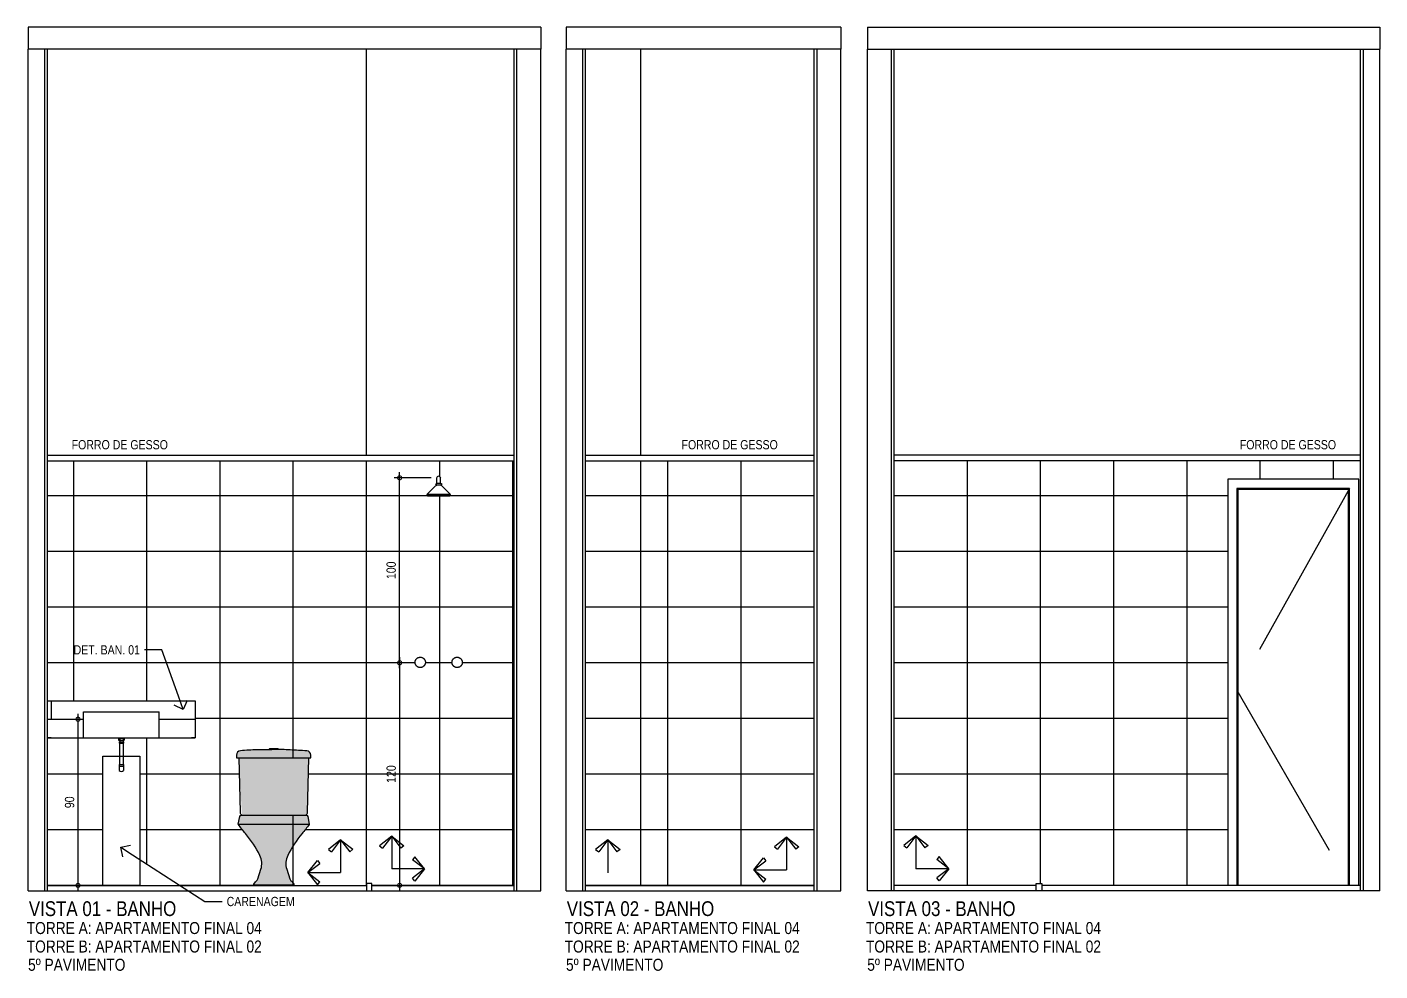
# Model space of a CAD drawing. Header units: metres. Extents: x 3 to 168, y -142 to 28.
# Drawn here: x 24.75 to 32.08, y -87.64 to -82.53 of the extents above; entities that cross this region are included whole.
import ezdxf
from ezdxf import colors
from ezdxf.entities.mleader import LeaderData, LeaderLine
from ezdxf.math import Vec2, Vec3

# ---------------------------------------------------------------- set-up
doc = ezdxf.new("R2010")
doc.units = ezdxf.units.M
doc.linetypes.add('DASHDOT', pattern=[1, 0.5, -0.25, 0, -0.25])
doc.linetypes.add('DASHEDX2', pattern=[1.5, 1, -0.5])
for name, color, linetype in [('ARQ-ALV ACAB', 4, 'Continuous'), ('ARQ-ALV OSSO', 5, 'Continuous'), ('ARQ-AUX1', 1, 'Continuous'), ('ARQ-AUX2', 2, 'Continuous'), ('ARQ-CAX', 1, 'Continuous'), ('ARQ-CERÂMICA', 7, 'Continuous'), ('ARQ-DIM', 2, 'Continuous'), ('ARQ-PRJ', 7, 'DASHEDX2'), ('ARQ-SIM', 1, 'Continuous'), ('ARQ-TXT', 2, 'Continuous')]:
    doc.layers.add(name, color=color, linetype=linetype)
doc.styles.add('Adesa', font='ARIALN.TTF')
doc.dimstyles.new('ADESA 1-0025', dxfattribs={"dimtxt": 0.05, "dimasz": 0.045, "dimexe": 0.03, "dimexo": 0.04, "dimgap": 0.02, "dimtad": 1, "dimtoh": 1, "dimdec": 0, "dimlfac": 100, "dimzin": 4, "dimtxsty": 'Adesa', "dimblk": 'DOTSMALL', "dimcen": 1, "dimdle": 0.03, "dimclrd": 1, "dimclre": 1, "dimclrt": 256, "dimazin": 1, "dimtm": 1e-09, "dimtfac": 1, "dimtdec": 0, "dimtix": 1, "dimtmove": 2, "dimatfit": 0, "dimldrblk": 'DOTSMALL', "dimfxl": 0.8, "dimtvp": 2, "dimtolj": 1, "dimtzin": 0, "dimarcsym": 0})
pattern_1 = [(0, (26.5869, -87.17622), (0, 0.301625), [])]
pattern_2 = [(90, (26.5869, -87.1762), (-0.396875, 2e-17), [])]

# ---------------------------------------------------------------- blocks, each defined once
blk = doc.blocks.new('*U45')
for points in [[(0, 0), (0, 2.2), (-0.71, 2.2), (-0.71, 0)], [(-0.05, 0), (-0.05, 2.15), (-0.66, 2.15), (-0.66, 0)], [(-0.055, 0), (-0.055, 2.145), (-0.655, 2.145), (-0.655, 0)]]:
    blk.add_lwpolyline(points)
at = {"layer": 'ARQ-PRJ'}
blk.add_lwpolyline([(-0.05, 2.15), (-0.66, 1.0575), (-0.05, 0)], dxfattribs=at)
blk = doc.blocks.new('_Open90')
at = {"color": 0, "linetype": 'ByBlock', "lineweight": -2}
for p, q in [((0, 0), (-1, 0)), ((-0.5, 0.5), (0, 0)), ((0, 0), (-0.5, -0.5))]:
    blk.add_line(p, q, dxfattribs=at)
blk = doc.blocks.new('CP929_e')
h = blk.add_hatch(color=255)
h.dxf.hatch_style = 1
edge = h.paths.add_edge_path()
edge.add_line((-0.2008, 0.6911), (0.2008, 0.6911))
edge.add_line((0.2008, 0.6911), (0.2007, 0.706))
edge.add_arc((0.1775, 0.7059), 0.0232, 0.37381, 87.22967)
edge.add_arc((0.8026, 13.6236), 12.9097, 266.83094, 267.22967, ccw=False)
edge.add_arc((0.0251, -0.4194), 1.1548, 86.83094, 91.20233)
edge.add_arc((-0.2136, 10.9563), 10.2234, 270.68894, 271.20233, ccw=False)
edge.add_arc((-0.0771, -0.395), 1.1287, 90.68894, 95.2506)
edge.add_arc((-0.1791, 0.7056), 0.0234, 93.36347, 179.03178)
edge.add_line((-0.2025, 0.706), (-0.2026, 0.6928))
edge.add_line((-0.2026, 0.6928), (-0.2026, 0.6911))
edge.add_line((-0.2026, 0.6911), (-0.2008, 0.6911))
h = blk.add_hatch(color=255)
h.dxf.hatch_style = 1
h.paths.add_polyline_path([(0.19, 0.6911), (-0.19, 0.6911), (-0.183, 0.3966, 0.27163), (-0.1728, 0.38), (0.1728, 0.38, 0.27163), (0.183, 0.3966)])
edge = h.paths.add_edge_path()
edge.add_arc((0.1762, 0.3722), 0.0079, 11.58741, 90, ccw=False)
edge.add_line((0.1839, 0.3737), (0.1925, 0.3322))
edge.add_arc((0.19, 0.3317), 0.00247, -35.4858, 11.58741, ccw=False)
edge.add_arc((-0.451, 0.7887), 0.7897, 319.89583, 324.51388, ccw=False)
edge.add_arc((0.6061, -0.1016), 0.5923, 139.89614, 153.63505)
edge.add_arc((0.1638, 0.1176), 0.0987, 153.63507, 197.83963)
edge.add_line((0.0699, 0.0874), (0.0868, 0.0348))
edge.add_arc((0.1103, 0.0423), 0.0247, 197.84053, 235.7698)
edge.add_arc((0.0909, 0.0138), 0.00987, 34.0222, 55.76888, ccw=False)
edge.add_line((0.099, 0.0193), (0.1079, 0.0062))
edge.add_arc((0.1046, 0.0039), 0.00395, -90, 34.0313, ccw=False)
edge.add_line((0.1046, 0), (-0.1046, 0))
edge.add_arc((-0.1046, 0.0039), 0.00395, 145.96868, 270, ccw=False)
edge.add_line((-0.1079, 0.0062), (-0.099, 0.0193))
edge.add_arc((-0.0909, 0.0138), 0.00987, 124.22894, 145.97562, ccw=False)
edge.add_arc((-0.1103, 0.0423), 0.0247, 304.23111, 342.16038)
edge.add_line((-0.0868, 0.0348), (-0.0699, 0.0874))
edge.add_arc((-0.1638, 0.1176), 0.0987, 342.16044, 386.36499)
edge.add_arc((-0.6061, -0.1016), 0.5923, 26.36501, 40.10392)
edge.add_arc((0.451, 0.7887), 0.7897, 215.48579, 220.10384, ccw=False)
edge.add_arc((-0.19, 0.3317), 0.00247, 168.41164, 215.48486, ccw=False)
edge.add_line((-0.1925, 0.3322), (-0.1839, 0.3737))
edge.add_arc((-0.1762, 0.3722), 0.0079, 90, 168.41258, ccw=False)
edge.add_line((-0.1762, 0.38), (0.1762, 0.38))
edge = h.paths.add_edge_path()
edge.add_line((-0.19, 0.6911), (-0.183, 0.3966))
edge.add_arc((-0.1638, 0.3971), 0.0192, 181.31394, 242.15362)
edge = h.paths.add_edge_path()
edge.add_arc((-0.0018, -1.831), 2.5662, 89.96087, 93.97274)
edge.add_arc((-0.1782, 0.7056), 0.0234, 93.36347, 179.03178)
edge.add_line((-0.2016, 0.706), (-0.2017, 0.6928))
edge.add_arc((-0.1999, 0.6928), 0.00174, 180.28545, 270.64961)
edge.add_line((-0.1999, 0.6911), (-0.1971, 0.6911))
edge.add_line((-0.1971, 0.6911), (0.1971, 0.6911))
edge.add_line((0.1971, 0.6911), (0.1999, 0.6911))
edge.add_arc((0.1999, 0.6928), 0.00174, 269.3504, 359.71454)
edge.add_line((0.2017, 0.6928), (0.2016, 0.706))
edge.add_arc((0.1782, 0.7056), 0.0234, 0.96759, 86.6359)
edge.add_arc((0.0018, -1.8311), 2.5662, 86.02734, 90.03922)
for points in [[(-0.2008, 0.6911), (0.2008, 0.6911), (0.2007, 0.706, 0.398231), (0.1787, 0.729, -0.00174), (0.0889, 0.7337, 0.019076), (0.0009, 0.7352, -0.00224), (-0.0907, 0.7337, 0.019907), (-0.1804, 0.729, 0.39224), (-0.2025, 0.706), (-0.2026, 0.6928), (-0.2026, 0.6911)], [(0.1762, 0.38, -0.356146), (0.1839, 0.3737), (0.1925, 0.3322, -0.208334), (0.1921, 0.3302, -0.020153), (0.1531, 0.2799, 0.060019), (0.0754, 0.1614, 0.195307), (0.0699, 0.0874), (0.0868, 0.0348, 0.167025), (0.0964, 0.0219, -0.095174), (0.099, 0.0193), (0.1079, 0.0062, -0.601047), (0.1046, 0), (-0.1046, 0, -0.601047), (-0.1079, 0.0062), (-0.099, 0.0193, -0.095174), (-0.0964, 0.0219, 0.167025), (-0.0868, 0.0348), (-0.0699, 0.0874, 0.195307), (-0.0754, 0.1614, 0.060019), (-0.1531, 0.2799, -0.020153), (-0.1921, 0.3302, -0.208334), (-0.1925, 0.3322), (-0.1839, 0.3737, -0.356146), (-0.1762, 0.38)]]:
    blk.add_lwpolyline(points, format="xyb", close=True)
at = {"ltscale": 0.016708}
blk.add_lwpolyline([(-0.0237, 0.7353), (-0.0237, 0.7386, -0.407176), (-0.0218, 0.7406, -0.006022), (0, 0.7409, -0.006022), (0.0218, 0.7406, -0.407176), (0.0237, 0.7386), (0.0237, 0.7352)], format="xyb", dxfattribs=at)
for points in [[(-0.19, 0.6911), (-0.183, 0.3966, 0.27188), (-0.1728, 0.38)], [(0.1728, 0.38, 0.27188), (0.183, 0.3966), (0.19, 0.6911)]]:
    blk.add_lwpolyline(points, format="xyb")
for points in [[(-0.19, 0.6911), (0.19, 0.6911)], [(-0.19, 0.3317), (0.19, 0.3317)]]:
    blk.add_lwpolyline(points)
at = {"linetype": 'DASHDOT', "ltscale": 6.24726e-05}
blk.add_lwpolyline([(0.0866, 0.1829), (0.0866, 0.1829)], dxfattribs=at)
blk = doc.blocks.new('MIST. CHUV.')
for points in [[(-0.128, 0), (-0.128, 0.0016), (-0.1277, 0.0037), (-0.1274, 0.0058), (-0.1269, 0.0079), (-0.1266, 0.0089), (-0.1262, 0.0099), (-0.1258, 0.0109), (-0.1254, 0.0118), (-0.1249, 0.0128), (-0.1244, 0.0137), (-0.1239, 0.0146), (-0.1233, 0.0155), (-0.1227, 0.0164), (-0.1221, 0.0172), (-0.1214, 0.0181), (-0.1207, 0.0189), (-0.12, 0.0196), (-0.1192, 0.0204), (-0.1184, 0.0211), (-0.1176, 0.0218), (-0.1159, 0.023), (-0.1141, 0.0242), (-0.1123, 0.0252), (-0.1113, 0.0256), (-0.1103, 0.026), (-0.1094, 0.0264), (-0.1083, 0.0267), (-0.1073, 0.027), (-0.1063, 0.0273), (-0.1053, 0.0275), (-0.1042, 0.0277), (-0.1032, 0.0278), (-0.1021, 0.0279), (-0.1011, 0.028), (-0.1, 0.028), (-0.0984, 0.028), (-0.0963, 0.0278), (-0.0942, 0.0274), (-0.0921, 0.0269), (-0.0911, 0.0266), (-0.0901, 0.0262), (-0.0891, 0.0258), (-0.0882, 0.0254), (-0.0872, 0.0249), (-0.0863, 0.0244), (-0.0854, 0.0239), (-0.0845, 0.0233), (-0.0836, 0.0227), (-0.0828, 0.0221), (-0.0819, 0.0214), (-0.0811, 0.0207), (-0.0804, 0.02), (-0.0796, 0.0192), (-0.0789, 0.0184), (-0.0782, 0.0176), (-0.077, 0.0159), (-0.0758, 0.0141), (-0.0748, 0.0123), (-0.0744, 0.0113), (-0.074, 0.0103), (-0.0736, 0.0094), (-0.0733, 0.0084), (-0.073, 0.0073), (-0.0727, 0.0063), (-0.0725, 0.0053), (-0.0723, 0.0042), (-0.0722, 0.0032), (-0.0721, 0.0021), (-0.072, 0.0011), (-0.072, 0), (-0.072, -0.0016), (-0.0722, -0.0037), (-0.0726, -0.0058), (-0.0731, -0.0079), (-0.0734, -0.0089), (-0.0738, -0.0099), (-0.0742, -0.0109), (-0.0746, -0.0118), (-0.0751, -0.0128), (-0.0756, -0.0137), (-0.0761, -0.0146), (-0.0767, -0.0155), (-0.0773, -0.0164), (-0.0779, -0.0172), (-0.0786, -0.0181), (-0.0793, -0.0189), (-0.08, -0.0196), (-0.0808, -0.0204), (-0.0816, -0.0211), (-0.0824, -0.0218), (-0.0841, -0.023), (-0.0859, -0.0242), (-0.0877, -0.0252), (-0.0887, -0.0256), (-0.0897, -0.026), (-0.0906, -0.0264), (-0.0916, -0.0267), (-0.0927, -0.027), (-0.0937, -0.0273), (-0.0947, -0.0275), (-0.0958, -0.0277), (-0.0968, -0.0278), (-0.0979, -0.0279), (-0.0989, -0.028), (-0.1, -0.028), (-0.1016, -0.028), (-0.1037, -0.0277), (-0.1058, -0.0274), (-0.1079, -0.0269), (-0.1089, -0.0266), (-0.1099, -0.0262), (-0.1109, -0.0258), (-0.1118, -0.0254), (-0.1128, -0.0249), (-0.1137, -0.0244), (-0.1146, -0.0239), (-0.1155, -0.0233), (-0.1164, -0.0227), (-0.1172, -0.0221), (-0.1181, -0.0214), (-0.1189, -0.0207), (-0.1196, -0.02), (-0.1204, -0.0192), (-0.1211, -0.0184), (-0.1218, -0.0176), (-0.123, -0.0159), (-0.1242, -0.0141), (-0.1252, -0.0123), (-0.1256, -0.0113), (-0.126, -0.0103), (-0.1264, -0.0094), (-0.1267, -0.0083), (-0.127, -0.0073), (-0.1273, -0.0063), (-0.1275, -0.0053), (-0.1277, -0.0042), (-0.1278, -0.0032), (-0.1279, -0.0021), (-0.128, -0.0011)], [(0.072, 0), (0.072, 0.0016), (0.0723, 0.0037), (0.0726, 0.0058), (0.0731, 0.0079), (0.0734, 0.0089), (0.0738, 0.0099), (0.0742, 0.0109), (0.0746, 0.0118), (0.0751, 0.0128), (0.0756, 0.0137), (0.0761, 0.0146), (0.0767, 0.0155), (0.0773, 0.0164), (0.0779, 0.0172), (0.0786, 0.0181), (0.0793, 0.0189), (0.08, 0.0196), (0.0808, 0.0204), (0.0816, 0.0211), (0.0824, 0.0218), (0.0841, 0.023), (0.0859, 0.0242), (0.0877, 0.0252), (0.0887, 0.0256), (0.0897, 0.026), (0.0906, 0.0264), (0.0917, 0.0267), (0.0927, 0.027), (0.0937, 0.0273), (0.0947, 0.0275), (0.0958, 0.0277), (0.0968, 0.0278), (0.0979, 0.0279), (0.0989, 0.028), (0.1, 0.028), (0.1016, 0.028), (0.1037, 0.0278), (0.1058, 0.0274), (0.1079, 0.0269), (0.1089, 0.0266), (0.1099, 0.0262), (0.1109, 0.0258), (0.1118, 0.0254), (0.1128, 0.0249), (0.1137, 0.0244), (0.1146, 0.0239), (0.1155, 0.0233), (0.1164, 0.0227), (0.1172, 0.0221), (0.1181, 0.0214), (0.1189, 0.0207), (0.1196, 0.02), (0.1204, 0.0192), (0.1211, 0.0184), (0.1218, 0.0176), (0.123, 0.0159), (0.1242, 0.0141), (0.1252, 0.0123), (0.1256, 0.0113), (0.126, 0.0103), (0.1264, 0.0094), (0.1267, 0.0084), (0.127, 0.0073), (0.1273, 0.0063), (0.1275, 0.0053), (0.1277, 0.0042), (0.1278, 0.0032), (0.1279, 0.0021), (0.128, 0.0011), (0.128, 0), (0.128, -0.0016), (0.1277, -0.0037), (0.1274, -0.0058), (0.1269, -0.0079), (0.1266, -0.0089), (0.1262, -0.0099), (0.1258, -0.0109), (0.1254, -0.0118), (0.1249, -0.0128), (0.1244, -0.0137), (0.1239, -0.0146), (0.1233, -0.0155), (0.1227, -0.0164), (0.1221, -0.0172), (0.1214, -0.0181), (0.1207, -0.0189), (0.12, -0.0196), (0.1192, -0.0204), (0.1184, -0.0211), (0.1176, -0.0218), (0.1159, -0.023), (0.1141, -0.0242), (0.1123, -0.0252), (0.1113, -0.0256), (0.1103, -0.026), (0.1094, -0.0264), (0.1083, -0.0267), (0.1073, -0.027), (0.1063, -0.0273), (0.1053, -0.0275), (0.1042, -0.0277), (0.1032, -0.0278), (0.1021, -0.0279), (0.1011, -0.028), (0.1, -0.028), (0.0984, -0.0279), (0.0963, -0.0277), (0.0942, -0.0274), (0.0921, -0.0269), (0.0911, -0.0266), (0.0901, -0.0262), (0.0891, -0.0258), (0.0882, -0.0254), (0.0872, -0.0249), (0.0863, -0.0244), (0.0854, -0.0239), (0.0845, -0.0233), (0.0836, -0.0227), (0.0828, -0.0221), (0.0819, -0.0214), (0.0811, -0.0207), (0.0804, -0.02), (0.0796, -0.0192), (0.0789, -0.0184), (0.0782, -0.0176), (0.077, -0.0159), (0.0758, -0.0141), (0.0748, -0.0123), (0.0744, -0.0113), (0.074, -0.0103), (0.0736, -0.0094), (0.0733, -0.0083), (0.073, -0.0073), (0.0727, -0.0063), (0.0725, -0.0053), (0.0723, -0.0042), (0.0722, -0.0032), (0.0721, -0.0021), (0.072, -0.0011)]]:
    blk.add_lwpolyline(points, close=True)
blk = doc.blocks.new('chuveiro frente')
for p, q in [((-0.01, 0.0698), (-0.01, 0.0998)), ((0.01, 0.0698), (0.01, 0.0998)), ((-0.0626, 0.01), (0.0626, 0.01)), ((-0.0623, 0.005), (0.0623, 0.005)), ((-0.0174, 0.0566), (-0.0613, 0.0127)), ((-0.0549, 0), (0.0549, 0)), ((-0.0109, 0.0698), (0.0109, 0.0698)), ((-0.0109, 0.0598), (0.0109, 0.0598)), ((0.0174, 0.0566), (0.0613, 0.0127))]:
    blk.add_line(p, q)
for centre, radius, start, end in [((0, 0.0998), 0.01, 0, 180), ((-0.0549, 0.008), 0.008, 143.71904, 270), ((-0.0109, 0.0518), 0.008, 90, 143.71904), ((-0.0109, 0.0648), 0.005, 90, 270), ((0.0109, 0.0648), 0.005, 270, 90), ((0.0109, 0.0518), 0.008, 36.28096, 90), ((0.0549, 0.008), 0.008, 270, 36.28096)]:
    blk.add_arc(centre, radius, start, end)
blk = doc.blocks.new('_DotSmall')
at = {"color": 0, "linetype": 'ByBlock', "const_width": 0.5}
blk.add_lwpolyline([(-0.0625, 0, 1), (0.0625, 0, 1)], format="xyb", close=True, dxfattribs=at)
blk = doc.blocks.new('*D202')
at = {"layer": 'ARQ-DIM', "color": 1, "lineweight": -2, "transparency": 16777216}
for p, q in [((26.7667, -85.9403), (26.7667, -87.2062)), ((26.8106, -85.9703), (26.7367, -85.9703)), ((26.9806, -87.1762), (26.7367, -87.1762))]:
    blk.add_line(p, q, dxfattribs=at)
at = {"layer": 'Defpoints', "color": 0, "transparency": 16777216}
for p in [(26.8506, -85.9703), (26.7667, -87.1762), (27.0206, -87.1762)]:
    blk.add_point(p, dxfattribs=at)
at = {"layer": 'ARQ-DIM', "color": 1, "lineweight": -2, "transparency": 16777216, "xscale": 0.045, "yscale": 0.045, "zscale": 0.045}
for p, rotation in [((26.7667, -85.9703), 90), ((26.7667, -87.1762), 270)]:
    blk.add_blockref('_DotSmall', p, dxfattribs=dict(at, rotation=rotation))
at = {"layer": 'ARQ-DIM', "transparency": 16777216, "insert": (26.7211, -86.5733), "char_height": 0.05, "attachment_point": 5, "rotation": 90, "style": 'Adesa'}
blk.add_mtext('\\A1;120', dxfattribs=at)
blk = doc.blocks.new('*D203')
at = {"layer": 'ARQ-DIM', "color": 1, "lineweight": -2, "transparency": 16777216}
for p, q in [((26.9385, -84.9682), (26.7367, -84.9682)), ((26.7667, -86.0003), (26.7667, -84.9382)), ((26.8106, -85.9703), (26.7367, -85.9703))]:
    blk.add_line(p, q, dxfattribs=at)
at = {"layer": 'Defpoints', "color": 0, "transparency": 16777216}
for p in [(26.7667, -84.9682), (26.9785, -84.9682), (26.8506, -85.9703)]:
    blk.add_point(p, dxfattribs=at)
at = {"layer": 'ARQ-DIM', "color": 1, "lineweight": -2, "transparency": 16777216, "xscale": 0.045, "yscale": 0.045, "zscale": 0.045}
for p, rotation in [((26.7667, -84.9682), 90), ((26.7667, -85.9703), 270)]:
    blk.add_blockref('_DotSmall', p, dxfattribs=dict(at, rotation=rotation))
at = {"layer": 'ARQ-DIM', "transparency": 16777216, "insert": (26.7211, -85.4693), "char_height": 0.05, "attachment_point": 5, "rotation": 90, "style": 'Adesa'}
blk.add_mtext('\\A1;100', dxfattribs=at)
blk = doc.blocks.new('Seta para pag.piso')
for p, q in [((0, 0.1126), (-0.0418, 0.0796)), ((0, 0.1126), (-0.0312, 0.0715)), ((0, 0.1126), (0, 0)), ((0, 0.1126), (0.0418, 0.0795)), ((0, 0.1126), (0.0312, 0.0715)), ((-0.0418, 0.0796), (-0.0312, 0.0715)), ((0.0418, 0.0795), (0.0312, 0.0715)), ((-0.1126, 0), (-0.0795, 0.0418)), ((-0.1126, 0), (-0.0715, 0.0312)), ((-0.1126, 0), (0, 0)), ((-0.1126, 0), (-0.0796, -0.0418)), ((-0.1126, 0), (-0.0715, -0.0312)), ((-0.0795, 0.0418), (-0.0715, 0.0312)), ((-0.0796, -0.0418), (-0.0715, -0.0312))]:
    blk.add_line(p, q)
blk = doc.blocks.new('A$C6d6dbca2')
for p, q in [((0.0661, 0.1781), (0, 0.1259)), ((0.0661, 0.1781), (0.0168, 0.1131)), ((0.0661, 0.1781), (0.0661, 0)), ((0.0661, 0.1781), (0.1323, 0.1259)), ((0.0661, 0.1781), (0.1155, 0.1132)), ((0, 0.1259), (0.0168, 0.1131)), ((0.1323, 0.1259), (0.1155, 0.1132))]:
    blk.add_line(p, q)
blk = doc.blocks.new('*D692')
at = {"layer": 'ARQ-DIM', "color": 1, "lineweight": -2, "transparency": 16777216}
for p, q in [((25.023, -86.2462), (25.023, -87.2062)), ((24.9956, -86.2762), (25.053, -86.2762)), ((24.9956, -87.1762), (25.053, -87.1762))]:
    blk.add_line(p, q, dxfattribs=at)
at = {"layer": 'Defpoints', "color": 0, "transparency": 16777216}
for p in [(24.9556, -86.2762), (24.9556, -87.1762, 0), (25.023, -87.1762)]:
    blk.add_point(p, dxfattribs=at)
at = {"layer": 'ARQ-DIM', "color": 1, "lineweight": -2, "transparency": 16777216, "xscale": 0.045, "yscale": 0.045, "zscale": 0.045}
for p, rotation in [((25.023, -86.2762), 90), ((25.023, -87.1762), 270)]:
    blk.add_blockref('_DotSmall', p, dxfattribs=dict(at, rotation=rotation))
at = {"layer": 'ARQ-DIM', "transparency": 16777216, "insert": (24.9775, -86.7262), "char_height": 0.05, "attachment_point": 5, "rotation": 90, "style": 'Adesa'}
blk.add_mtext('\\A1;90', dxfattribs=at)
blk = doc.blocks.new('AREAS MOLHADAS')
at = {"layer": 'ARQ-CERÂMICA'}
h = blk.add_hatch(dxfattribs=at)
h.set_pattern_fill('LINE', color=256, scale=0.095)
h.set_pattern_definition(pattern_1)
h.paths.add_polyline_path([(26.5869, -84.8762), (26.4713, -84.8762), (24.8581, -84.8762), (24.8581, -86.1762), (24.8781, -86.1762), (25.6399, -86.1762), (25.6581, -86.1762), (25.6581, -86.3762), (25.6381, -86.3762), (25.2737, -86.3762), (25.2737, -86.4054), (25.2682, -86.4054), (25.2682, -86.4762), (25.358, -86.4762), (25.358, -87.0359), (25.5747, -87.1762), (25.9724, -87.1762), (25.9867, -87.1551, 0.185237), (25.9978, -87.1414), (26.0147, -87.0888, 0.195307), (26.0092, -87.0147, 0.060019), (25.9315, -86.8962, -0.02071), (25.8915, -86.8445), (25.892, -86.8445), (25.9019, -86.7961), (25.9298, -86.7961, -0.557057), (25.9015, -86.7795), (25.8945, -86.485), (26.2746, -86.485), (26.2672, -86.796), (26.2772, -86.845, -0.020493), (26.2376, -86.8962, 0.06002), (26.16, -87.0147, 0.195307), (26.1545, -87.0888), (26.1714, -87.1414, 0.325694), (26.1949, -87.1585), (26.5869, -87.1762)])
h.paths.add_polyline_path([(26.0846, -86.4353, -0.006022), (26.1063, -86.4355, -0.407179), (26.1083, -86.4375), (26.1083, -86.4375, 0.407176), (26.1063, -86.4355, 0.006022), (26.0846, -86.4353, 0.006022), (26.0628, -86.4355, 0.407179), (26.0609, -86.4375), (26.0609, -86.4356, -0.006555)], flags=16)
h.paths.add_polyline_path([(25.158, -86.4762), (25.2481, -86.4762), (25.2481, -86.4054), (25.2463, -86.4054), (25.2463, -86.399), (25.2498, -86.3889), (25.2435, -86.3889), (25.2435, -86.3762), (24.8581, -86.3762), (24.8581, -87.1762), (25.158, -87.1762)], flags=17)
h = blk.add_hatch(dxfattribs=at)
h.set_pattern_fill('LINE', color=256, scale=0.125, angle=90)
h.set_pattern_definition(pattern_2)
h.paths.add_polyline_path([(26.5869, -84.8762), (26.4713, -84.8762), (24.8581, -84.8762), (24.8581, -86.1762), (24.8781, -86.1762), (25.6399, -86.1762), (25.6581, -86.1762), (25.6581, -86.3762), (25.6381, -86.3762), (25.2737, -86.3762), (25.2737, -86.399), (25.2699, -86.399), (25.2699, -86.4054), (25.2682, -86.4054), (25.2682, -86.4762), (25.358, -86.4762), (25.358, -87.0359), (25.5747, -87.1762), (26.5869, -87.1762)])
h.paths.add_polyline_path([(26.0854, -86.4409, -0.004524), (26.1063, -86.4395, 0.986583), (26.1063, -86.4355, 0.006022), (26.0846, -86.4353, 0.006022), (26.0628, -86.4355, 1.488388), (26.0629, -86.4414, 0.000551)], flags=16)
h.paths.add_polyline_path([(26.2676, -86.7795), (26.2746, -86.485), (25.8945, -86.485), (25.9015, -86.7795, 0.27163), (25.9118, -86.7961), (26.2573, -86.7961, 0.27163)], flags=16)
h = blk.add_hatch(dxfattribs=at)
h.set_pattern_fill('LINE', color=256, scale=0.095)
h.set_pattern_definition(pattern_1)
h.paths.add_polyline_path([(27.3869, -84.8762), (26.5869, -84.8762), (26.5869, -87.1662), (26.6169, -87.1662), (26.6169, -87.1762), (27.3869, -87.1762)])
h.paths.add_polyline_path([(27.0491, -85.9741), (27.0527, -85.9534), (27.068, -85.9404), (27.0882, -85.94), (27.1038, -85.9527), (27.108, -85.9724), (27.0985, -85.9902), (27.0799, -85.998), (27.0604, -85.9919)], flags=16)
h.paths.add_polyline_path([(26.9079, -85.9623), (26.9043, -85.9831), (26.8889, -85.996), (26.8688, -85.9964), (26.8531, -85.9837), (26.849, -85.964), (26.8585, -85.9462), (26.8771, -85.9384), (26.8966, -85.9446)], flags=16)
h.paths.add_polyline_path([(27.0333, -85.068), (26.9236, -85.068, -0.614488), (26.9172, -85.0553), (26.9644, -85.0082), (26.9675, -85.0082, -1), (26.9675, -84.9982), (26.9685, -84.9982), (26.9685, -84.9682, -1), (26.9885, -84.9682), (26.9885, -84.9982), (26.9894, -84.9982, -0.767043), (26.9919, -85.0075), (27.0425, -85.058), (27.0411, -85.058, -0.490314)], flags=16)
h.paths.add_polyline_path([(26.7729, -86.6352), (26.7729, -86.5146), (26.6688, -86.5146), (26.6688, -86.6352)], flags=24)
h.paths.add_polyline_path([(26.7729, -85.5312), (26.7729, -85.4106), (26.6688, -85.4106), (26.6688, -85.5312)], flags=24)
h = blk.add_hatch(dxfattribs=at)
h.set_pattern_fill('LINE', color=256, scale=0.125, angle=90)
h.set_pattern_definition(pattern_2)
h.paths.add_polyline_path([(27.3869, -84.8762), (26.5869, -84.8762), (26.5869, -87.1662), (26.6169, -87.1662), (26.6169, -87.1762), (27.3869, -87.1762)])
h.paths.add_polyline_path([(27.0899, -85.9418), (27.1002, -85.9495), (27.1063, -85.961), (27.1066, -85.9739), (27.1015, -85.9855), (27.0916, -85.9938), (27.0796, -85.9968), (27.067, -85.9946), (27.0568, -85.9869), (27.0506, -85.9755), (27.0504, -85.9625), (27.0555, -85.951), (27.0654, -85.9426), (27.0774, -85.9396)], flags=16)
h.paths.add_polyline_path([(26.8987, -85.9479), (26.9057, -85.9589), (26.9069, -85.9717), (26.9027, -85.9837), (26.8935, -85.9927), (26.8817, -85.9966), (26.8691, -85.9954), (26.8582, -85.9885), (26.8513, -85.9775), (26.85, -85.9647), (26.8543, -85.9527), (26.8635, -85.9437), (26.8752, -85.9398), (26.8879, -85.941)], flags=16)
h.paths.add_polyline_path([(27.0333, -85.068), (26.9236, -85.068, -0.614488), (26.9172, -85.0553), (26.965, -85.0075, -0.767043), (26.9675, -84.9982), (26.9685, -84.9982), (26.9685, -84.9682, -1), (26.9885, -84.9682), (26.9885, -84.9982), (26.9894, -84.9982, -0.767043), (26.9919, -85.0075), (27.0425, -85.058), (27.0411, -85.058, -0.490314)], flags=16)
h.paths.add_polyline_path([(26.7729, -86.6352), (26.7729, -86.5146), (26.6688, -86.5146), (26.6688, -86.6352)], flags=24)
h.paths.add_polyline_path([(26.7729, -85.5312), (26.7729, -85.4106), (26.6688, -85.4106), (26.6688, -85.5312)], flags=24)
h = blk.add_hatch(dxfattribs=at)
h.set_pattern_fill('LINE', color=256, scale=0.095)
h.set_pattern_definition([(0, (29.0147, -87.17622), (0, 0.301625), [])])
h.paths.add_polyline_path([(29.0147, -84.8762), (28.0747, -84.8762), (28.0747, -87.1762), (29.0147, -87.1762)])
h.paths.add_polyline_path([(28.0747, -84.8762), (27.7747, -84.8762), (27.7747, -87.1762), (28.0747, -87.1762)])
h = blk.add_hatch(dxfattribs=at)
h.set_pattern_fill('LINE', color=256, scale=0.125, angle=90)
h.set_pattern_definition([(90, (29.0147, -87.1762), (-0.396875, 2e-17), [])])
h.paths.add_polyline_path([(29.0147, -84.8762), (28.0747, -84.8762), (28.0747, -87.1762), (29.0147, -87.1762)])
h = blk.add_hatch(dxfattribs=at)
h.set_pattern_fill('LINE', color=256, scale=0.095)
h.set_pattern_definition([(0, (29.44788, -87.17622), (0, 0.301625), [])])
h.paths.add_polyline_path([(31.2566, -84.9762), (31.9766, -84.9762), (31.9766, -84.8762), (29.4479, -84.8762), (29.4479, -87.1762), (30.2179, -87.1762), (30.2179, -87.1662), (30.2479, -87.1662), (30.2479, -87.1762), (31.2566, -87.1762)])
h = blk.add_hatch(dxfattribs=at)
h.set_pattern_fill('LINE', color=256, scale=0.125, angle=90)
h.set_pattern_definition([(90, (29.44788, -87.1762), (-0.396875, 2e-17), [])])
h.paths.add_polyline_path([(31.2566, -84.9762), (31.9766, -84.9762), (31.9766, -84.8762), (29.4479, -84.8762), (29.4479, -87.1762), (30.2179, -87.1762), (30.2179, -87.1662), (30.2479, -87.1662), (30.2479, -87.1762), (31.2566, -87.1762)])
at = {"layer": 'ARQ-ALV ACAB'}
for p, q in [((24.8581, -87.2062), (24.8581, -82.6462)), ((27.3869, -87.2062), (27.3869, -82.6462)), ((27.7747, -87.2062, 0), (27.7747, -82.6462, 0)), ((29.0147, -87.2062, 0), (29.0147, -82.6462, 0)), ((29.4479, -87.2062), (29.4479, -82.6462)), ((31.9766, -87.2062), (31.9766, -82.6462)), ((24.8581, -87.1762), (26.5869, -87.1762, 0)), ((26.6169, -87.1762, 0), (27.3869, -87.1762)), ((27.7747, -87.1762, 0), (29.0147, -87.1762, 0)), ((30.2179, -87.1762, 0), (29.4479, -87.1762)), ((31.9766, -87.1762), (30.2479, -87.1762, 0))]:
    blk.add_line(p, q, dxfattribs=at)
for points in [[(26.6169, -87.1662), (26.5869, -87.1662), (26.5869, -87.2062), (26.6169, -87.2062)], [(30.2179, -87.1662), (30.2479, -87.1662), (30.2479, -87.2062), (30.2179, -87.2062)]]:
    blk.add_lwpolyline(points, close=True, dxfattribs=at)
at = {"layer": 'ARQ-ALV OSSO'}
for p, q in [((24.7531, -87.2062), (24.7531, -82.6462)), ((24.8431, -87.2062), (24.8431, -82.6462)), ((27.4019, -87.2062), (27.4019, -82.6462)), ((27.5318, -87.2062), (27.5318, -82.6462)), ((27.6697, -87.2062, 0), (27.6697, -82.6462, 0)), ((27.7597, -87.2062, 0), (27.7597, -82.6462, 0)), ((29.0297, -87.2062, 0), (29.0297, -82.6462, 0)), ((29.1596, -87.2062, 0), (29.1596, -82.6462, 0)), ((29.303, -87.2062), (29.303, -82.6462)), ((29.4329, -87.2062), (29.4329, -82.6462)), ((31.9916, -87.2062), (31.9916, -82.6462)), ((32.0816, -87.2062), (32.0816, -82.6462)), ((24.7531, -87.2062), (27.5318, -87.2062)), ((27.6697, -87.2062, 0), (29.1596, -87.2062, 0)), ((32.0816, -87.2062), (29.303, -87.2062))]:
    blk.add_line(p, q, dxfattribs=at)
at = {"layer": 'ARQ-AUX1'}
for p, q in [((24.8581, -84.8462), (27.3869, -84.8462)), ((27.7747, -84.8462, 0), (29.0147, -84.8462, 0)), ((31.9766, -84.8462), (29.4479, -84.8462)), ((24.8581, -84.8762), (27.3869, -84.8762)), ((27.7747, -84.8762, 0), (29.0147, -84.8762, 0)), ((31.9766, -84.8762), (29.4479, -84.8762))]:
    blk.add_line(p, q, dxfattribs=at)
for points in [[(26.4713, -84.8762), (27.3869, -84.8762)], [(30.3635, -84.8762), (29.4479, -84.8762)]]:
    blk.add_lwpolyline(points, dxfattribs=at)
blk.add_lwpolyline([(25.158, -86.4762), (25.358, -86.4762), (25.358, -87.1762), (25.158, -87.1762)], close=True, dxfattribs=at)
at = {"layer": 'ARQ-AUX2'}
for p, q in [((27.5318, -82.5262), (24.7531, -82.5262)), ((29.1596, -82.5262, 0), (27.6697, -82.5262, 0)), ((29.303, -82.5262), (32.0816, -82.5262)), ((27.5318, -82.6462), (24.7531, -82.6462)), ((26.5869, -84.8462, 0), (26.5869, -82.6462, 0)), ((29.1596, -82.6462, 0), (27.6697, -82.6462, 0)), ((28.0747, -84.8462, 0), (28.0747, -82.6462, 0)), ((29.303, -82.6462), (32.0816, -82.6462)), ((26.5869, -87.1762, 0), (26.5869, -84.8762, 0)), ((28.0747, -87.1762, 0), (28.0747, -84.8762, 0)), ((24.8661, -86.1762), (25.6399, -86.1762)), ((25.053, -86.2362), (25.463, -86.2362)), ((25.053, -86.3762), (25.053, -86.2362)), ((25.463, -86.3762), (25.463, -86.2362)), ((24.8581, -86.2762), (25.053, -86.2762)), ((25.463, -86.2762), (25.6581, -86.2762)), ((24.8581, -86.3762), (25.6581, -86.3762)), ((25.2435, -86.3794), (25.2737, -86.3794)), ((25.2435, -86.3794), (25.2435, -86.3889)), ((25.2435, -86.3889), (25.2737, -86.3889)), ((25.2448, -86.3762), (25.2448, -86.3794)), ((25.2463, -86.399), (25.2463, -86.4054)), ((25.2463, -86.399), (25.2699, -86.399)), ((25.2498, -86.3794), (25.2498, -86.3889)), ((25.2498, -86.3889), (25.2498, -86.399)), ((25.2673, -86.3794), (25.2673, -86.3889)), ((25.2673, -86.3889), (25.2673, -86.3995)), ((25.2699, -86.399), (25.2699, -86.4054)), ((25.2722, -86.3762), (25.2722, -86.3794)), ((25.2737, -86.3794), (25.2737, -86.3889)), ((25.2463, -86.4054), (25.2699, -86.4054)), ((25.2481, -86.4054), (25.2481, -86.5206)), ((25.2682, -86.4054), (25.2682, -86.5206)), ((25.2455, -86.5206), (25.2455, -86.5301)), ((25.2455, -86.5206), (25.2706, -86.5206)), ((25.2455, -86.5301), (25.2706, -86.5301)), ((25.2467, -86.5301), (25.2467, -86.5548)), ((25.2697, -86.5301), (25.2697, -86.5548)), ((25.2706, -86.5206), (25.2706, -86.5301))]:
    blk.add_line(p, q, dxfattribs=at)
for points in [[(24.7531, -82.5262), (24.7531, -82.6462)], [(27.5318, -82.5262), (27.5318, -82.6462)], [(29.303, -82.5262), (29.303, -82.6462)], [(32.0816, -82.5262), (32.0816, -82.6462)], [(24.8781, -86.3762), (24.8581, -86.3762), (24.8581, -86.1762), (24.8781, -86.1762), (24.8781, -86.2762)], [(25.6381, -86.1762), (25.6581, -86.1762), (25.6581, -86.3762), (25.6381, -86.3762)]]:
    blk.add_lwpolyline(points, dxfattribs=at)
at = {"layer": 'ARQ-AUX2', "elevation": 0}
for points in [[(27.6697, -82.5262), (27.6697, -82.6462)], [(29.1596, -82.5262), (29.1596, -82.6462)]]:
    blk.add_lwpolyline(points, dxfattribs=at)
at = {"layer": 'ARQ-AUX2'}
blk.add_arc((25.2582, -86.5433), 0.0163, 225, 315, dxfattribs=at)
at = {"layer": 'ARQ-AUX2', "xscale": -1}
blk.add_blockref('chuveiro frente', (26.9785, -85.068, 0), dxfattribs=at)
at = {"layer": 'ARQ-AUX2'}
for name, p in [('MIST. CHUV.', (26.9785, -85.9682, 0)), ('CP929_e', (26.0846, -87.1761))]:
    blk.add_blockref(name, p, dxfattribs=at)
at = {"layer": 'ARQ-CAX'}
blk.add_blockref('*U45', (31.9666, -87.1762), dxfattribs=at)
at = {"layer": 'ARQ-CERÂMICA', "yscale": 1.58230973583663, "zscale": 1.58230973583663}
for p, xscale, rotation in [((26.7237, -87.0874), 1.58230973583663, 270), ((28.8649, -87.0927), -1.58230973583663, 90), ((29.5657, -87.0859), 1.58230973583663, 270), ((26.4468, -87.107), -1.58230973583663, 90)]:
    blk.add_blockref('Seta para pag.piso', p, dxfattribs=dict(at, xscale=xscale, rotation=rotation))
at = {"layer": 'ARQ-CERÂMICA'}
blk.add_blockref('A$C6d6dbca2', (27.8296, -87.1077), dxfattribs=at)
at = {"layer": 'ARQ-TXT', "style": 'Adesa'}
for s, height, p in [('FORRO DE GESSO', 0.05, (24.9886, -84.8139, 108.9697)), ('FORRO DE GESSO', 0.05, (28.2952, -84.8139, 108.9697)), ('FORRO DE GESSO', 0.05, (31.3219, -84.8139, 108.9697)), ('TORRE A: APARTAMENTO FINAL 04', 0.065, (24.7452, -87.44, 217.9394)), ('TORRE A: APARTAMENTO FINAL 04', 0.065, (27.6617, -87.44, 217.9394)), ('TORRE A: APARTAMENTO FINAL 04', 0.065, (29.295, -87.44, 217.9394)), ('TORRE B: APARTAMENTO FINAL 02 ', 0.065, (24.7452, -87.5401, 217.9394)), ('TORRE B: APARTAMENTO FINAL 02 ', 0.065, (27.6617, -87.5401, 217.9394)), ('TORRE B: APARTAMENTO FINAL 02 ', 0.065, (29.295, -87.5401, 217.9394)), ('5º PAVIMENTO', 0.065, (24.7523, -87.6389, 326.909)), ('5º PAVIMENTO', 0.065, (27.6689, -87.6389, 326.909)), ('5º PAVIMENTO', 0.065, (29.3021, -87.6389, 326.909))]:
    blk.add_text(s, height=height, dxfattribs=at).set_placement(p)
at = {"layer": 'ARQ-TXT', "ltscale": 0.5, "style": 'Adesa'}
for s, p in [('VISTA 01 - BANHO ', (24.7565, -87.3425)), ('VISTA 02 - BANHO', (27.6731, -87.3425, 0)), ('VISTA 03 - BANHO', (29.3064, -87.3425))]:
    blk.add_text(s, height=0.08, dxfattribs=at).set_placement(p)
at = {"layer": 'ARQ-DIM'}
for base, p1, p2, picture, middle in [((26.7667, -84.9682, 0), (26.8506, -85.9703, 0), (26.9785, -84.9682, 0), '*D203', (26.7211, -85.4693, 0)), ((25.023, -87.1762), (24.9556, -86.2762), (24.9556, -87.1762, 0), '*D692', (24.9775, -86.7262))]:
    dim = blk.add_linear_dim(base=base, p1=p1, p2=p2, angle=90, dimstyle='ADESA 1-0025', dxfattribs=at)
    dim.commit()
    dim.dimension.update_dxf_attribs({"geometry": picture, "text_midpoint": middle})
dim = blk.add_linear_dim(base=(26.7667, -87.1762, 0), p1=(26.8506, -85.9703, 0), p2=(27.0206, -87.1762, 0), angle=90, text='120', dimstyle='ADESA 1-0025', dxfattribs=at)
dim.commit()
dim.dimension.update_dxf_attribs({"geometry": '*D202', "text_midpoint": (26.7211, -86.5733, 0)})
at = {"layer": 'ARQ-SIM'}
ml = blk.add_multileader_mtext('Standard', dxfattribs=at)
ml.set_content('DET. BAN. 01', color=2, style='Adesa')
ml.set_leader_properties(color=256)
ml.set_arrow_properties(name='OPEN90')
ml.build(insert=Vec2(0, 0))
ml.multileader.update_dxf_attribs({"text_left_attachment_type": 2, "text_right_attachment_type": 2, "dogleg_length": 0.2, "arrow_head_size": 0.075})
ctx = ml.context
ctx.base_point, ctx.char_height, ctx.arrow_head_size, ctx.landing_gap_size, ctx.plane_origin = Vec3(24.989, -85.9009), 0.05, 0.075, 0.025, Vec3(25.1838, -85.1693)
ctx.left_attachment, ctx.right_attachment, ctx.text_align_type = 2, 2, 2
notes = []
notes.append((ctx, [(1, (1, 1, 0), (25.4767, -85.9009), (-1, 0), 0.093, [(0, [(25.5925, -86.2227)], 0, [])])]))
ctx.mtext.insert, ctx.mtext.alignment, ctx.mtext.flow_direction = Vec3(25.3588, -85.8754), 3, 5
ml = blk.add_multileader_mtext('Standard', dxfattribs=at)
ml.set_content('CARENAGEM', color=2, style='Adesa')
ml.set_leader_properties(color=256)
ml.set_arrow_properties(name='OPEN90')
ml.build(insert=Vec2(0, 0))
ml.multileader.update_dxf_attribs({"text_left_attachment_type": 2, "text_right_attachment_type": 2, "dogleg_length": 0.2, "arrow_head_size": 0.075})
ctx = ml.context
ctx.base_point, ctx.char_height, ctx.arrow_head_size, ctx.landing_gap_size, ctx.plane_origin = Vec3(25.804, -87.2645), 0.05, 0.075, 0.025, Vec3(25.5297, -86.5329)
ctx.left_attachment, ctx.right_attachment = 2, 2
notes.append((ctx, [(1, (1, 1, 0), (25.711, -87.2645), (1, 0), 0.093, [(0, [(25.2559, -86.9697)], 0, [])])]))
ctx.mtext.insert, ctx.mtext.flow_direction = Vec3(25.829, -87.2387), 5
for ctx, leaders in notes:
    for number, flags, end, landing, length, lines in leaders:
        leader = LeaderData()
        leader.index, (leader.has_last_leader_line, leader.has_dogleg_vector, leader.attachment_direction) = number, flags
        leader.last_leader_point, leader.dogleg_vector, leader.dogleg_length = Vec3(end), Vec3(landing), length
        for number, points, colour, breaks in lines:
            line = LeaderLine()
            line.index, line.vertices, line.color, line.breaks = number, Vec3.list(points), colors.encode_raw_color(colour), breaks
            leader.lines.append(line)
        ctx.leaders.append(leader)

msp = doc.modelspace()

# ---------------------------------------------------------------- block references
msp.add_blockref('AREAS MOLHADAS', (0, 0))

doc.saveas('drawing.dxf')
